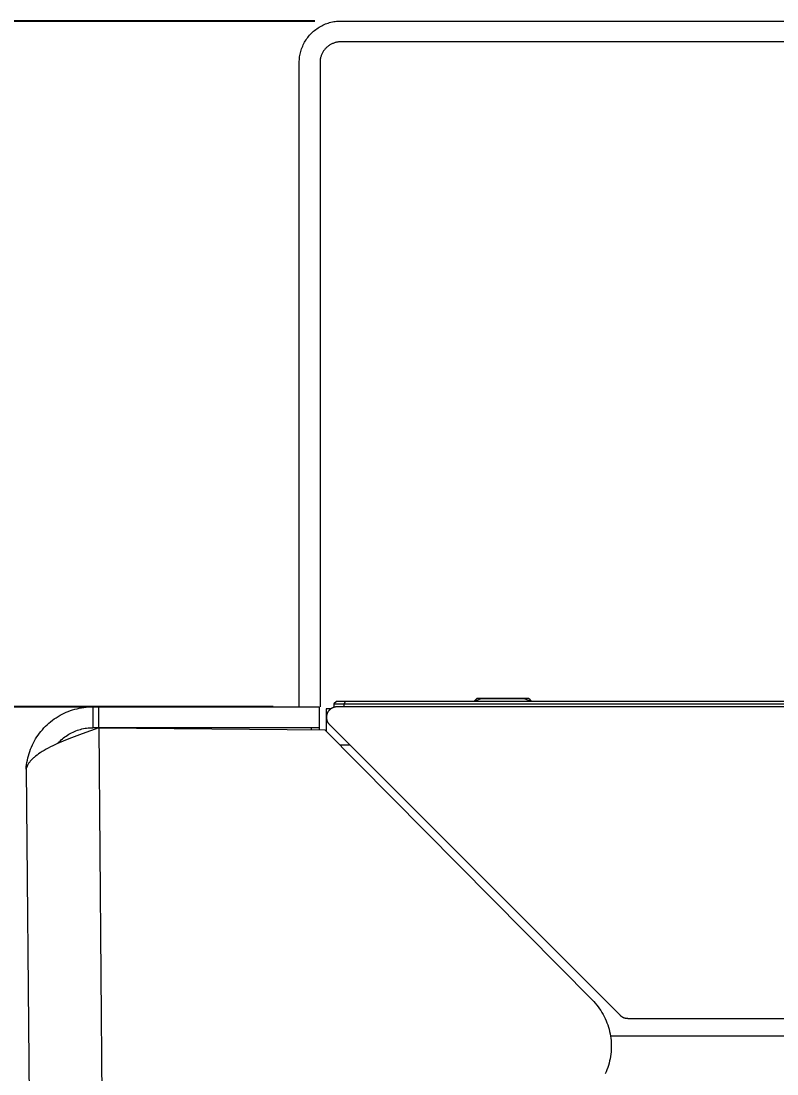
# Model space of a CAD drawing. Header units: millimetres. Extents: x -279 to 4999, y 61 to 3536.
# Drawn here: x 66.6 to 357.7, y 3131.1 to 3536.4 of the extents above; entities that cross this region are included whole.
import ezdxf

# ---------------------------------------------------------------- set-up
doc = ezdxf.new("R2010")
doc.units = ezdxf.units.MM
doc.layers.add('ZANO_R', color=7, linetype='Continuous', lineweight=0)
doc.layers.add('ZANO_W', color=1, linetype='Continuous', lineweight=0)
doc.styles.add('Arial', font='arial.ttf')
doc.styles.get("Standard").update_dxf_attribs({"font": 'ARIALUNI.TTF'})
doc.dimstyles.new('pl i ang', dxfattribs={"dimtxt": 50, "dimasz": 50, "dimexe": 1.25, "dimexo": 0.625, "dimgap": 10, "dimtad": 1, "dimtoh": 1, "dimtxsty": 'Standard', "dimcen": 2.5, "dimclrd": 1, "dimclre": 1, "dimclrt": 1, "dimadec": 0, "dimazin": 0, "dimtfac": 1, "dimtmove": 0, "dimatfit": 3, "dimfxl": 1, "dimarcsym": 1})

# ---------------------------------------------------------------- blocks, each defined once
blk = doc.blocks.new('*D420')
at = {"layer": 'ZANO_W', "color": 1, "lineweight": -2}
blk.add_arc((3828.64, 2822.36), 150.81, 99.5517, 164.7582, dxfattribs=at)
at = {"layer": 'ZANO_W', "color": 1}
for points in [[(3803.84, 2964.42), (3803.39, 2977.74), (3843.59, 2972.43)], [(3676.53, 2862.89), (3689.74, 2861.12), (3677.83, 2822.36)]]:
    blk.add_solid(points, dxfattribs=at)
at = {"layer": 'ZANO_W', "color": 1, "insert": (3706.83, 2956.91), "char_height": 40, "attachment_point": 5, "rotation": 42.155, "style": 'Arial'}
blk.add_mtext('96%%d', dxfattribs=at)
blk = doc.blocks.new('*D434')
at = {"layer": 'ZANO_W', "color": 1, "lineweight": -2}
for p, q in [((179.74, 3536.36), (-232.53, 3536.36)), ((-222.53, 3496.36), (-222.53, 2862.36)), ((34.19, 2822.36), (-232.53, 2822.36))]:
    blk.add_line(p, q, dxfattribs=at)
at = {"layer": 'ZANO_W', "color": 1}
for points in [[(-215.87, 3496.36), (-229.2, 3496.36), (-222.53, 3536.36)], [(-229.2, 2862.36), (-215.87, 2862.36), (-222.53, 2822.36)]]:
    blk.add_solid(points, dxfattribs=at)
at = {"layer": 'ZANO_W', "color": 1, "insert": (-252.62, 3179.36), "char_height": 40, "attachment_point": 5, "rotation": 90, "style": 'Arial'}
blk.add_mtext('714', dxfattribs=at)
blk = doc.blocks.new('*D437')
at = {"layer": 'ZANO_W', "color": 1, "lineweight": -2}
for p, q in [((179.74, 3536.36), (-30.2, 3536.36)), ((-20.2, 3496.36), (-20.2, 3312.36)), ((163.74, 3272.36), (-30.2, 3272.36))]:
    blk.add_line(p, q, dxfattribs=at)
at = {"layer": 'ZANO_W', "color": 1}
for points in [[(-13.53, 3496.36), (-26.86, 3496.36), (-20.2, 3536.36)], [(-26.86, 3312.36), (-13.53, 3312.36), (-20.2, 3272.36)]]:
    blk.add_solid(points, dxfattribs=at)
at = {"layer": 'ZANO_W', "color": 1, "insert": (-50.62, 3404.36), "char_height": 40, "attachment_point": 5, "rotation": 90, "style": 'Arial'}
blk.add_mtext('264', dxfattribs=at)

msp = doc.modelspace()

# ---------------------------------------------------------------- linework, layer by layer
at = {"layer": 'ZANO_R'}
for p, q in [((181.43, 3534.03), (181.9, 3534.31)), ((181.9, 3534.31), (182.38, 3534.57)), ((182.38, 3534.57), (182.87, 3534.81)), ((182.87, 3534.81), (183.37, 3535.04)), ((183.37, 3535.04), (183.87, 3535.25)), ((183.87, 3535.25), (184.38, 3535.44)), ((184.38, 3535.44), (184.9, 3535.61)), ((184.9, 3535.61), (185.42, 3535.77)), ((185.42, 3535.77), (185.95, 3535.91)), ((185.95, 3535.91), (186.49, 3536.03)), ((186.49, 3536.03), (187.02, 3536.13)), ((187.02, 3536.13), (187.56, 3536.21)), ((187.56, 3536.21), (188.11, 3536.28)), ((188.11, 3536.28), (188.65, 3536.32)), ((188.65, 3536.32), (189.2, 3536.35)), ((189.2, 3536.35), (189.74, 3536.36)), ((189.74, 3536.36), (509.76, 3536.36)), ((176.99, 3530.03), (177.33, 3530.46)), ((177.33, 3530.46), (177.68, 3530.88)), ((177.68, 3530.88), (178.05, 3531.28)), ((178.05, 3531.28), (178.43, 3531.68)), ((178.43, 3531.68), (178.82, 3532.06)), ((178.82, 3532.06), (179.23, 3532.42)), ((179.23, 3532.42), (179.64, 3532.77)), ((179.64, 3532.77), (180.07, 3533.11)), ((180.07, 3533.11), (180.51, 3533.43)), ((180.51, 3533.43), (180.97, 3533.74)), ((180.97, 3533.74), (181.43, 3534.03)), ((174.67, 3525.72), (174.86, 3526.23)), ((174.86, 3526.23), (175.07, 3526.74)), ((175.07, 3526.74), (175.29, 3527.23)), ((175.29, 3527.23), (175.54, 3527.72)), ((175.54, 3527.72), (175.8, 3528.2)), ((175.8, 3528.2), (176.07, 3528.68)), ((176.07, 3528.68), (176.36, 3529.14)), ((176.36, 3529.14), (176.67, 3529.59)), ((176.67, 3529.59), (176.99, 3530.03)), ((184.18, 3526.12), (183.99, 3525.92)), ((184.39, 3526.31), (184.18, 3526.12)), ((184.6, 3526.49), (184.39, 3526.31)), ((184.82, 3526.67), (184.6, 3526.49)), ((185.04, 3526.83), (184.82, 3526.67)), ((185.27, 3526.99), (185.04, 3526.83)), ((185.5, 3527.15), (185.27, 3526.99)), ((185.74, 3527.29), (185.5, 3527.15)), ((185.99, 3527.43), (185.74, 3527.29)), ((186.23, 3527.55), (185.99, 3527.43)), ((186.49, 3527.67), (186.23, 3527.55)), ((186.74, 3527.78), (186.49, 3527.67)), ((187.01, 3527.88), (186.74, 3527.78)), ((187.27, 3527.97), (187.01, 3527.88)), ((187.54, 3528.05), (187.27, 3527.97)), ((187.81, 3528.12), (187.54, 3528.05)), ((188.08, 3528.19), (187.81, 3528.12)), ((188.35, 3528.24), (188.08, 3528.19)), ((188.63, 3528.28), (188.35, 3528.24)), ((188.91, 3528.32), (188.63, 3528.28)), ((189.18, 3528.34), (188.91, 3528.32)), ((189.46, 3528.36), (189.18, 3528.34)), ((189.74, 3528.36), (189.46, 3528.36)), ((509.76, 3528.36), (189.74, 3528.36)), ((173.83, 3522), (173.89, 3522.54)), ((173.89, 3522.54), (173.97, 3523.08)), ((173.97, 3523.08), (174.08, 3523.62)), ((174.08, 3523.62), (174.2, 3524.15)), ((174.2, 3524.15), (174.34, 3524.68)), ((174.34, 3524.68), (174.49, 3525.2)), ((174.49, 3525.2), (174.67, 3525.72)), ((181.92, 3522.03), (181.86, 3521.75)), ((181.98, 3522.3), (181.92, 3522.03)), ((182.05, 3522.57), (181.98, 3522.3)), ((182.13, 3522.83), (182.05, 3522.57)), ((182.22, 3523.1), (182.13, 3522.83)), ((182.32, 3523.36), (182.22, 3523.1)), ((182.43, 3523.62), (182.32, 3523.36)), ((182.55, 3523.87), (182.43, 3523.62)), ((182.68, 3524.12), (182.55, 3523.87)), ((182.81, 3524.36), (182.68, 3524.12)), ((182.96, 3524.6), (182.81, 3524.36)), ((183.11, 3524.84), (182.96, 3524.6)), ((183.27, 3525.06), (183.11, 3524.84)), ((183.44, 3525.29), (183.27, 3525.06)), ((183.61, 3525.5), (183.44, 3525.29)), ((183.8, 3525.72), (183.61, 3525.5)), ((183.99, 3525.92), (183.8, 3525.72)), ((173.74, 3520.36), (173.75, 3520.91)), ((173.74, 3272.36), (173.74, 3520.36)), ((173.75, 3520.91), (173.78, 3521.45)), ((173.78, 3521.45), (173.83, 3522)), ((181.75, 3520.64), (181.74, 3520.36)), ((181.74, 3520.36), (181.74, 3272.36)), ((181.76, 3520.92), (181.75, 3520.64)), ((181.79, 3521.2), (181.76, 3520.92)), ((181.82, 3521.48), (181.79, 3521.2)), ((181.86, 3521.75), (181.82, 3521.48)), ((241.11, 3274.6), (243.56, 3275.43)), ((241.12, 3274.6), (242.1, 3275.58)), ((262.1, 3275.58), (242.1, 3275.58)), ((260.64, 3275.43), (243.56, 3275.43)), ((260.65, 3275.43), (263.1, 3274.59)), ((262.1, 3275.58), (263.08, 3274.6)), ((94.01, 3272.36), (68.24, 3272.36)), ((84.83, 3270.62), (85.66, 3270.93)), ((85.66, 3270.93), (86.5, 3271.2)), ((86.5, 3271.2), (87.34, 3271.45)), ((87.34, 3271.45), (88.2, 3271.67)), ((88.2, 3271.67), (89.06, 3271.86)), ((89.06, 3271.86), (89.92, 3272.02)), ((89.92, 3272.02), (90.8, 3272.15)), ((90.8, 3272.15), (91.67, 3272.25)), ((91.67, 3272.25), (92.55, 3272.32)), ((92.55, 3272.32), (93.43, 3272.35)), ((93.43, 3272.35), (94.31, 3272.36)), ((96.54, 3272.36), (94.31, 3272.36)), ((94.31, 3272.36), (94.31, 3264.36)), ((96.54, 3272.36), (181.46, 3272.36)), ((96.54, 3264.36), (96.54, 3272.36)), ((181.46, 3272.36), (181.46, 3264.36)), ((185.9, 3271.62), (184.1, 3271.62)), ((184.1, 3271.62), (184.1, 3263.02)), ((185.03, 3270.78), (184.95, 3270.67)), ((185.12, 3270.89), (185.03, 3270.78)), ((185.2, 3270.99), (185.12, 3270.89)), ((185.29, 3271.09), (185.2, 3270.99)), ((185.39, 3271.19), (185.29, 3271.09)), ((185.49, 3271.29), (185.39, 3271.19)), ((185.59, 3271.38), (185.49, 3271.29)), ((185.69, 3271.46), (185.59, 3271.38)), ((185.8, 3271.55), (185.69, 3271.46)), ((185.91, 3271.63), (185.8, 3271.55)), ((186.02, 3271.71), (185.91, 3271.63)), ((186.14, 3271.78), (186.02, 3271.71)), ((186.26, 3271.85), (186.14, 3271.78)), ((186.38, 3271.91), (186.26, 3271.85)), ((186.5, 3271.97), (186.38, 3271.91)), ((186.62, 3272.03), (186.5, 3271.97)), ((186.75, 3272.08), (186.62, 3272.03)), ((186.88, 3272.13), (186.75, 3272.08)), ((187.01, 3272.17), (186.88, 3272.13)), ((187.14, 3272.21), (187.01, 3272.17)), ((188.1, 3274.48), (187.1, 3273.48)), ((187.1, 3273.48), (187.1, 3272.2)), ((187.1, 3273.48), (191.1, 3273.48)), ((187.27, 3272.25), (187.14, 3272.21)), ((187.4, 3272.28), (187.27, 3272.25)), ((187.54, 3272.3), (187.4, 3272.28)), ((187.67, 3272.32), (187.54, 3272.3)), ((187.81, 3272.34), (187.67, 3272.32)), ((187.95, 3272.35), (187.81, 3272.34)), ((188.08, 3272.36), (187.95, 3272.35)), ((188.22, 3272.36), (188.08, 3272.36)), ((191.52, 3274.48), (188.1, 3274.48)), ((2678.9, 3272.36), (188.22, 3272.36)), ((191.1, 3273.48), (191.52, 3274.48)), ((191.1, 3272.36), (191.1, 3273.48)), ((191.1, 3273.48), (2673.1, 3273.48)), ((2672.69, 3274.48), (191.52, 3274.48)), ((241.1, 3274.48), (241.1, 3274.59)), ((241.11, 3274.59), (263.1, 3274.59)), ((263.1, 3274.59), (263.1, 3274.48)), ((78, 3266.65), (78.69, 3267.19)), ((78.69, 3267.19), (79.41, 3267.71)), ((79.41, 3267.71), (80.14, 3268.21)), ((80.14, 3268.21), (80.88, 3268.67)), ((80.88, 3268.67), (81.64, 3269.12)), ((81.64, 3269.12), (82.42, 3269.53)), ((82.42, 3269.53), (83.21, 3269.92)), ((83.21, 3269.92), (84.02, 3270.29)), ((84.02, 3270.29), (84.83, 3270.62)), ((184.23, 3268.64), (184.22, 3268.5)), ((184.22, 3268.5), (184.22, 3268.36)), ((184.22, 3268.36), (184.22, 3268.23)), ((184.22, 3268.23), (184.23, 3268.09)), ((184.24, 3268.77), (184.23, 3268.64)), ((184.23, 3268.09), (184.24, 3267.95)), ((184.26, 3268.91), (184.24, 3268.77)), ((184.24, 3267.95), (184.26, 3267.82)), ((184.28, 3269.04), (184.26, 3268.91)), ((184.26, 3267.82), (184.28, 3267.68)), ((184.3, 3269.18), (184.28, 3269.04)), ((184.28, 3267.68), (184.3, 3267.55)), ((184.33, 3269.31), (184.3, 3269.18)), ((184.3, 3267.55), (184.33, 3267.42)), ((184.37, 3269.44), (184.33, 3269.31)), ((184.33, 3267.42), (184.37, 3267.28)), ((184.41, 3269.57), (184.37, 3269.44)), ((184.37, 3267.28), (184.41, 3267.15)), ((184.45, 3269.7), (184.41, 3269.57)), ((184.41, 3267.15), (184.45, 3267.02)), ((184.5, 3269.83), (184.45, 3269.7)), ((184.45, 3267.02), (184.5, 3266.89)), ((184.55, 3269.96), (184.5, 3269.83)), ((184.5, 3266.89), (184.55, 3266.77)), ((184.61, 3270.08), (184.55, 3269.96)), ((184.55, 3266.77), (184.61, 3266.64)), ((184.67, 3270.2), (184.61, 3270.08)), ((184.73, 3270.32), (184.67, 3270.2)), ((184.8, 3270.44), (184.73, 3270.32)), ((184.87, 3270.56), (184.8, 3270.44)), ((184.95, 3270.67), (184.87, 3270.56)), ((73.72, 3262.22), (74.26, 3262.91)), ((74.26, 3262.91), (74.83, 3263.59)), ((74.83, 3263.59), (75.42, 3264.24)), ((75.42, 3264.24), (76.03, 3264.88)), ((76.03, 3264.88), (76.67, 3265.49)), ((76.67, 3265.49), (77.32, 3266.08)), ((77.32, 3266.08), (78, 3266.65)), ((86.08, 3262.4), (86.63, 3262.66)), ((86.63, 3262.66), (87.19, 3262.91)), ((87.19, 3262.91), (87.75, 3263.14)), ((87.75, 3263.14), (88.33, 3263.35)), ((88.33, 3263.35), (88.91, 3263.54)), ((88.91, 3263.54), (89.49, 3263.72)), ((89.49, 3263.72), (90.08, 3263.87)), ((90.08, 3263.87), (90.68, 3264)), ((96.54, 3264.26), (90.11, 3262.03)), ((90.68, 3264), (91.28, 3264.11)), ((91.28, 3264.11), (91.88, 3264.2)), ((91.88, 3264.2), (92.49, 3264.27)), ((92.49, 3264.27), (93.1, 3264.32)), ((93.1, 3264.32), (93.7, 3264.35)), ((93.7, 3264.35), (94.31, 3264.36)), ((96.54, 3264.36), (94.31, 3264.36)), ((181.46, 3264.36), (96.54, 3264.36)), ((96.54, 3264.26), (183.63, 3263.5)), ((96.54, 3264.26), (100.38, 2822.81)), ((178.46, 3263.54), (178.46, 3264.36)), ((181.46, 3264.36), (181.46, 3263.51)), ((286.52, 3159.55), (183.63, 3263.5)), ((184.1, 3263.01), (184.1, 3263.02)), ((184.1, 3263.02), (184.12, 3263)), ((184.61, 3266.64), (184.67, 3266.52)), ((184.67, 3266.52), (184.73, 3266.4)), ((184.73, 3266.4), (184.8, 3266.28)), ((184.8, 3266.28), (184.87, 3266.17)), ((184.87, 3266.17), (184.95, 3266.06)), ((184.95, 3266.06), (185.03, 3265.95)), ((185.03, 3265.95), (185.12, 3265.84)), ((185.12, 3265.84), (185.2, 3265.73)), ((185.2, 3265.73), (185.29, 3265.63)), ((185.29, 3265.63), (185.39, 3265.53)), ((297.39, 3153.53), (185.39, 3265.53)), ((71.37, 3258.49), (71.79, 3259.27)), ((71.79, 3259.27), (72.23, 3260.03)), ((72.23, 3260.03), (72.7, 3260.78)), ((72.7, 3260.78), (73.2, 3261.51)), ((73.2, 3261.51), (73.72, 3262.22)), ((82.86, 3259.22), (80.72, 3258.28)), ((80.8, 3258.32), (81.21, 3258.77)), ((81.21, 3258.77), (81.64, 3259.2)), ((81.64, 3259.2), (82.08, 3259.62)), ((82.08, 3259.62), (82.54, 3260.03)), ((82.54, 3260.03), (83.01, 3260.42)), ((85.03, 3260.11), (82.86, 3259.22)), ((83.01, 3260.42), (83.49, 3260.79)), ((83.49, 3260.79), (83.99, 3261.14)), ((83.99, 3261.14), (84.5, 3261.48)), ((84.5, 3261.48), (85.01, 3261.81)), ((85.01, 3261.81), (85.54, 3262.11)), ((90.11, 3262.03), (85.03, 3260.11)), ((85.54, 3262.11), (86.08, 3262.4)), ((69.7, 3254.42), (69.98, 3255.25)), ((69.98, 3255.25), (70.29, 3256.08)), ((70.29, 3256.08), (70.62, 3256.9)), ((70.62, 3256.9), (70.98, 3257.7)), ((70.98, 3257.7), (71.37, 3258.49)), ((73.99, 3254.67), (73.39, 3254.26)), ((74.74, 3255.15), (73.99, 3254.67)), ((75.5, 3255.61), (74.74, 3255.15)), ((76.27, 3256.05), (75.5, 3255.61)), ((77.05, 3256.48), (76.27, 3256.05)), ((77.95, 3256.95), (77.05, 3256.48)), ((78.87, 3257.41), (77.95, 3256.95)), ((80.72, 3258.28), (78.87, 3257.41)), ((193.3, 3257.62), (189.44, 3257.62)), ((68.76, 3250.12), (68.89, 3250.99)), ((68.89, 3250.99), (69.05, 3251.86)), ((69.05, 3251.86), (69.24, 3252.72)), ((69.24, 3252.72), (69.46, 3253.57)), ((69.53, 3250.58), (69.4, 3250.36)), ((69.46, 3253.57), (69.7, 3254.42)), ((69.68, 3250.79), (69.53, 3250.58)), ((69.83, 3250.99), (69.68, 3250.79)), ((69.99, 3251.2), (69.83, 3250.99)), ((70.18, 3251.43), (69.99, 3251.2)), ((70.37, 3251.66), (70.18, 3251.43)), ((70.58, 3251.88), (70.37, 3251.66)), ((70.79, 3252.1), (70.58, 3251.88)), ((71, 3252.31), (70.79, 3252.1)), ((71.22, 3252.52), (71, 3252.31)), ((71.44, 3252.72), (71.22, 3252.52)), ((71.66, 3252.92), (71.44, 3252.72)), ((71.94, 3253.15), (71.66, 3252.92)), ((72.22, 3253.38), (71.94, 3253.15)), ((72.8, 3253.83), (72.22, 3253.38)), ((73.39, 3254.26), (72.8, 3253.83)), ((68.59, 3248.36), (68.66, 3249.24)), ((68.62, 3248.52), (68.59, 3248.36)), ((68.59, 3248.36), (72.3, 2822.36)), ((68.66, 3248.68), (68.62, 3248.52)), ((68.66, 3249.24), (68.76, 3250.12)), ((68.7, 3248.84), (68.66, 3248.68)), ((68.75, 3249), (68.7, 3248.84)), ((68.81, 3249.15), (68.75, 3249)), ((68.86, 3249.3), (68.81, 3249.15)), ((68.93, 3249.45), (68.86, 3249.3)), ((68.98, 3249.57), (68.93, 3249.45)), ((69.03, 3249.69), (68.98, 3249.57)), ((69.09, 3249.8), (69.03, 3249.69)), ((69.14, 3249.92), (69.09, 3249.8)), ((69.2, 3250.03), (69.14, 3249.92)), ((69.27, 3250.14), (69.2, 3250.03)), ((69.4, 3250.36), (69.27, 3250.14)), ((286.52, 3159.55), (287.13, 3158.92)), ((287.13, 3158.92), (287.71, 3158.26)), ((287.71, 3158.26), (288.28, 3157.59)), ((288.28, 3157.59), (288.82, 3156.89)), ((288.82, 3156.89), (289.33, 3156.18)), ((289.33, 3156.18), (289.82, 3155.45)), ((289.82, 3155.45), (290.29, 3154.7)), ((290.29, 3154.7), (290.73, 3153.94)), ((290.73, 3153.94), (291.14, 3153.16)), ((297.49, 3153.44), (297.39, 3153.53)), ((297.59, 3153.35), (297.49, 3153.44)), ((297.69, 3153.26), (297.59, 3153.35)), ((297.8, 3153.17), (297.69, 3153.26)), ((291.14, 3153.16), (291.52, 3152.37)), ((291.52, 3152.37), (291.88, 3151.57)), ((291.88, 3151.57), (292.21, 3150.75)), ((292.21, 3150.75), (292.51, 3149.92)), ((292.51, 3149.92), (292.78, 3149.09)), ((297.91, 3153.09), (297.8, 3153.17)), ((298.02, 3153.02), (297.91, 3153.09)), ((298.14, 3152.94), (298.02, 3153.02)), ((298.26, 3152.88), (298.14, 3152.94)), ((298.38, 3152.81), (298.26, 3152.88)), ((298.5, 3152.75), (298.38, 3152.81)), ((298.62, 3152.69), (298.5, 3152.75)), ((298.75, 3152.64), (298.62, 3152.69)), ((298.88, 3152.59), (298.75, 3152.64)), ((299.01, 3152.55), (298.88, 3152.59)), ((299.14, 3152.51), (299.01, 3152.55)), ((299.27, 3152.48), (299.14, 3152.51)), ((299.4, 3152.45), (299.27, 3152.48)), ((299.54, 3152.42), (299.4, 3152.45)), ((299.67, 3152.4), (299.54, 3152.42)), ((299.81, 3152.38), (299.67, 3152.4)), ((299.95, 3152.37), (299.81, 3152.38)), ((300.08, 3152.36), (299.95, 3152.37)), ((300.22, 3152.36), (300.08, 3152.36)), ((300.22, 3152.36), (2566.9, 3152.36)), ((292.78, 3149.09), (293.02, 3148.24)), ((293.02, 3148.24), (293.23, 3147.39)), ((293.23, 3147.39), (293.41, 3146.53)), ((293.41, 3146.53), (293.57, 3145.66)), ((293.57, 3145.66), (293.69, 3144.79)), ((2573.35, 3145.62), (293.57, 3145.62)), ((293.69, 3144.79), (293.78, 3143.91)), ((293.78, 3143.91), (293.84, 3143.04)), ((293.84, 3143.04), (293.87, 3142.16)), ((293.87, 3141.28), (293.84, 3140.4)), ((293.87, 3142.16), (293.87, 3141.28)), ((293.56, 3137.78), (293.41, 3136.91)), ((293.68, 3138.65), (293.56, 3137.78)), ((293.78, 3139.52), (293.68, 3138.65)), ((293.84, 3140.4), (293.78, 3139.52)), ((292.5, 3133.51), (292.2, 3132.69)), ((292.77, 3134.35), (292.5, 3133.51)), ((293.01, 3135.2), (292.77, 3134.35)), ((293.22, 3136.05), (293.01, 3135.2)), ((293.41, 3136.91), (293.22, 3136.05)), ((291.87, 3131.87), (291.51, 3131.07)), ((292.2, 3132.69), (291.87, 3131.87))]:
    msp.add_line(p, q, dxfattribs=at)

# ---------------------------------------------------------------- dimensions: what is measured, and where the dimension line sits
at = {"layer": 'ZANO_W'}
for base, p2, picture, middle in [((-222.53, 2822.36), (44.19, 2822.36), '*D434', (-252.62, 3179.36)), ((-20.2, 3272.36), (173.74, 3272.36), '*D437', (-50.62, 3404.36))]:
    dim = msp.add_linear_dim(base=base, p1=(189.74, 3536.36), p2=p2, angle=90, dimstyle='pl i ang', override={"dimtxt": 40, "dimasz": 40, "dimexe": 10, "dimexo": 10, "dimtoh": 0, "dimdec": 0, "dimtxsty": 'Arial', "dimtdec": 0, "dimtmove": 1}, dxfattribs=at)
    dim.commit()
    dim.dimension.update_dxf_attribs({"geometry": picture, "text_midpoint": middle})
dim = msp.add_angular_dim_2l(base=(3762.04, 2957.67), line1=((-183.02, 2822.36), (4693.28, 2822.36)), line2=((3828.7, 2823.02), (3872.52, 3262.78)), dimstyle='pl i ang', override={"dimtxt": 40, "dimasz": 40, "dimexe": 10, "dimexo": 10, "dimtoh": 0, "dimdec": 0, "dimtxsty": 'Arial', "dimtdec": 0, "dimtmove": 1}, dxfattribs=at)
dim.commit()
dim.dimension.update_dxf_attribs({"geometry": '*D420', "text_midpoint": (3706.83, 2956.91)})

doc.saveas('drawing.dxf')
